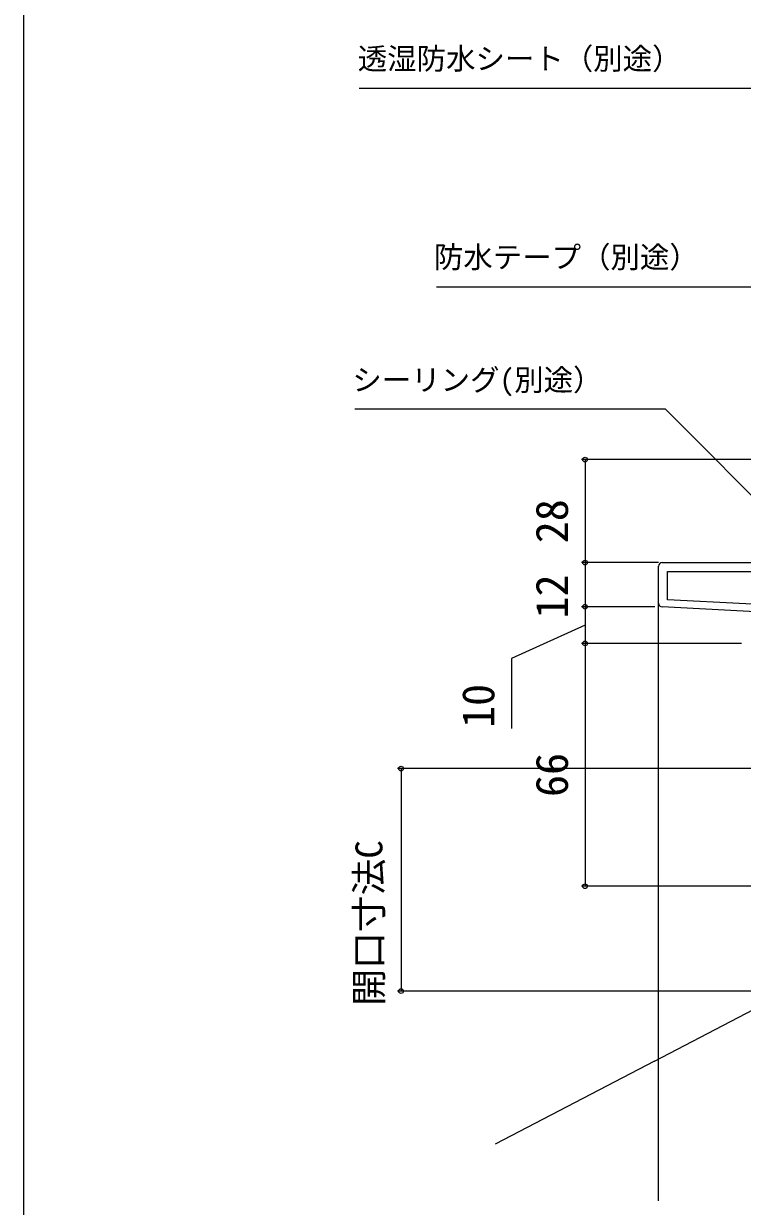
# Model space of a CAD drawing. Units: millimetres, scale not verified. Extents: x -525 to 525, y -783 to 778.
# Drawn here: x -525 to -329.7, y 218.1 to 539.5 of the extents above; entities that cross this region are included whole.
import ezdxf
from ezdxf.enums import TextEntityAlignment as Align

# ---------------------------------------------------------------- set-up
doc = ezdxf.new("R2010")
doc.units = ezdxf.units.MM
doc.header["$LTSCALE"] = 4
for name, color, linetype in [('0-2_YKK_11', 7, 'Continuous'), ('0-4_YKK_12', 2, 'Continuous'), ('0-7_YKK_D', 6, 'Continuous'), ('0-8_YKK_ZWAK', 7, 'Continuous')]:
    doc.layers.add(name, color=color, linetype=linetype)
doc.styles.add('ＭＳ ゴシック', font='')
doc.styles.get('ＭＳ ゴシック').set_extended_font_data('MS Gothic')

msp = doc.modelspace()

# ---------------------------------------------------------------- linework, layer by layer
at = {"layer": '0-2_YKK_11'}
msp.add_line((-352.443, 382.018), (-352.443, 392.069), dxfattribs=at)
for points in [[(-351.443, 393.069), (-290.843, 393.069), (-290.843, 421.069), (-287.443, 421.069), (-287.443, 419.169), (-287.943, 418.669), (-288.443, 418.169), (-288.443, 393.069), (-237.443, 393.069), (-237.443, 391.569), (-224.943, 391.569), (-224.943, 393.069), (-222.443, 393.069), (-222.443, 389.069), (-237.443, 389.069), (-237.443, 337.069), (-239.243, 337.069), (-239.243, 339.069), (-247.443, 339.069), (-247.443, 342.369)], [(-301.228, 364.243), (-300.236, 369.869), (-305.043, 369.869), (-305.043, 364.513), (-304.501, 363.645), (-304.821, 363.069), (-307.443, 363.069), (-307.443, 378.711), (-351.496, 381.02)]]:
    msp.add_lwpolyline(points, dxfattribs=at)
msp.add_lwpolyline([(-307.443, 380.714), (-350.043, 382.946), (-350.043, 390.669), (-307.443, 390.669)], close=True, dxfattribs=at)
for centre, start, end in [((-351.443, 392.069), 90.00001, 179.99999), ((-351.443, 382.018), 180, 266.99997)]:
    msp.add_arc(centre, 1, start, end, dxfattribs=at)
at = {"layer": '0-4_YKK_12'}
for p, q in [((-352.443, 219.569), (-352.443, 382.018)), ((-353.593, 257.545), (-317.226, 276.477)), ((-353.593, 257.545), (-396.901, 235.001))]:
    msp.add_line(p, q, dxfattribs=at)
at = {"layer": '0-7_YKK_D'}
for p, q in [((-291.343, 421.069), (-373.443, 421.069)), ((-372.443, 421.069), (-372.443, 393.069)), ((-352.443, 393.069), (-373.443, 393.069)), ((-352.443, 393.069), (-373.443, 393.069)), ((-372.443, 393.069), (-372.443, 381.069)), ((-353.443, 381.069), (-373.443, 381.069)), ((-353.443, 381.069), (-373.443, 381.069)), ((-372.443, 381.069), (-372.443, 371.069)), ((-329.943, 371.069), (-373.443, 371.069)), ((-329.943, 371.069), (-373.443, 371.069)), ((-372.443, 371.069), (-372.443, 305.069)), ((-239.743, 337.069), (-423.443, 337.069)), ((-422.443, 337.069), (-422.443, 276.569)), ((-323.495, 305.069), (-373.443, 305.069)), ((-317.978, 276.569), (-423.443, 276.569))]:
    msp.add_line(p, q, dxfattribs=at)
for points in [[(-288.443, 487.876), (-290.247, 489.679), (-322.461, 521.888), (-433.854, 521.888)], [(-288.443, 433.938), (-290.247, 435.741), (-322.461, 467.95), (-412.81, 467.95)], [(-316.6, 400.711), (-318.404, 402.514), (-350.618, 434.724), (-434.981, 434.724)], [(-372.443, 376.069), (-392.443, 366.941), (-392.443, 347.941)]]:
    msp.add_lwpolyline(points, dxfattribs=at)
for centre in [(-372.443, 421.069), (-372.443, 393.069), (-372.443, 393.069), (-372.443, 381.069), (-372.443, 381.069), (-372.443, 371.069), (-372.443, 371.069), (-422.443, 337.069), (-372.443, 305.069), (-422.443, 276.569)]:
    msp.add_circle(centre, 0.637, dxfattribs=at)
at = {"layer": '0-8_YKK_ZWAK'}
msp.add_line((-525, 747.3), (-525, -782.7), dxfattribs=at)

# ---------------------------------------------------------------- texts
at = {"layer": '0-7_YKK_D', "style": 'ＭＳ ゴシック'}
for s, p in [('透湿防水シート（別途）', (-434.204, 525.327)), ('防水テープ（別途）', (-413.522, 471.388)), ('シーリング(別途）', (-435.679, 438.026))]:
    msp.add_text(s, height=5.865, dxfattribs=at).set_placement(p, align=Align.BOTTOM_LEFT)
for s, height, p in [('28', 8.798, (-374.443, 398.308)), ('12', 8.798, (-374.443, 377.865)), ('10', 8.798, (-394.443, 348.1)), ('66', 8.798, (-374.443, 329.342)), ('開口寸法C', 7.331, (-425.307, 272.586))]:
    msp.add_text(s, height=height, rotation=90, dxfattribs=at).set_placement(p, align=Align.BOTTOM_LEFT)

doc.saveas('drawing.dxf')
